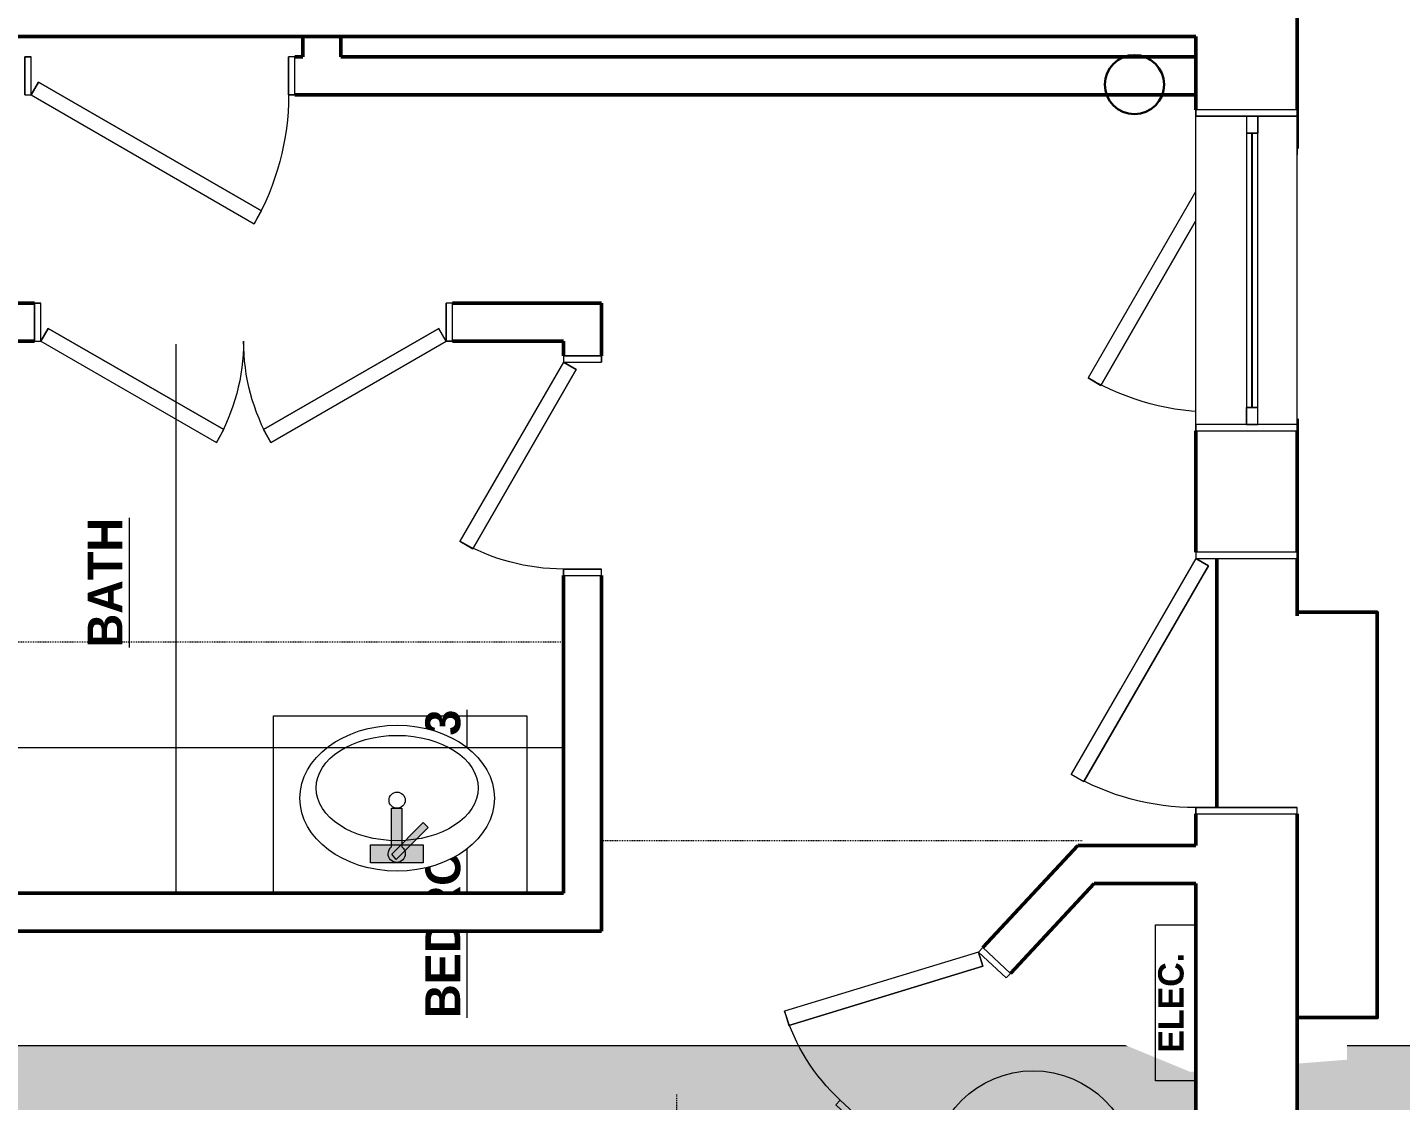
# Model space of a CAD drawing. Header units: inches. Extents: x -961 to 1381, y -1063 to 1035.
# Drawn here: x 556.1 to 718.7, y -615.3 to -488.2 of the extents above; entities that cross this region are included whole.
import ezdxf

# ---------------------------------------------------------------- set-up
doc = ezdxf.new("R2010")
doc.units = ezdxf.units.IN
doc.header["$LTSCALE"] = 0.2
doc.header["$MEASUREMENT"] = 0
doc.linetypes.add('STYLE_01', pattern=[0.41664, 0.20828, -0.20836])
doc.linetypes.add('STYLE_06', pattern=[1.0416400000000001, 0.625, -0.20828, 0.06943000000000005, -0.13893])
for name, color, linetype, lineweight in [('_MD Elevations (2D)', 7, 'Continuous', 5), ('None', 7, 'Continuous', 5), ('Sills', 7, 'Continuous', 5)]:
    doc.layers.add(name, color=color, linetype=linetype, lineweight=lineweight)
doc.styles.add('Bradley Hand ITC TT-Bold', font='Bradley Hand ITC TT-Bold')

# ---------------------------------------------------------------- blocks, each defined once
blk = doc.blocks.new('Break Line-4')
at = {"layer": 'None', "color": 7, "linetype": 'Continuous', "lineweight": 20}
blk.add_lwpolyline([(0, 0), (263.25, 0), (264.75, 5.999999999999999), (267.75, -5.999999999999999), (269.25, 0), (532.5, 0)], dxfattribs=at)
blk = doc.blocks.new('Group-361')
at = {"layer": 'None', "color": 7, "linetype": 'STYLE_06', "lineweight": 5}
blk.add_line((632.9897288603204, -614.5545569628069), (632.9897288603204, -651.054556962807), dxfattribs=at)
at = {"layer": 'None', "color": 7, "linetype": 'Continuous'}
blk.add_solid([(274.8212288902058, -625.8508987334735), (274.8212288902058, -608.7499999999999), (778.8212288902058, -625.8508987334735), (778.8212288902058, -608.7499999999999)], dxfattribs=at)
at = {"layer": 'None', "color": 7}
blk.add_blockref('Break Line-4', (258.3212288902058, -608.7499999999999), dxfattribs=at)
blk = doc.blocks.new('Group-578')
at = {"layer": 'None', "color": 7, "linetype": 'Continuous', "lineweight": 5}
for p, q in [((-16, 4.75), (-16, -4.75)), ((16, 4.75), (16, -4.75))]:
    blk.add_line(p, q, dxfattribs=at)
blk = doc.blocks.new('Group-579')
at = {"layer": 'None', "color": 7, "linetype": 'Continuous', "lineweight": 5}
for points in [[(-16, 4.75), (-15.25, 4.75), (-15.25, -4.75), (-16, -4.75)], [(15.25, 4.75), (16, 4.75), (16, -4.75), (15.25, -4.75)]]:
    blk.add_lwpolyline(points, close=True, dxfattribs=at)
blk = doc.blocks.new('Group-580')
at = {"layer": 'None', "color": 7, "linetype": 'Continuous', "lineweight": 5}
for p, q in [((-16, 4.75), (-15.25, 4.75)), ((-15.25, 4.75), (-15.25, -4.75)), ((16, 4.75), (15.25, 4.75)), ((15.25, 4.75), (15.25, -4.75)), ((-16, -4.75), (-15.25, -4.75)), ((16, -4.75), (15.25, -4.75))]:
    blk.add_line(p, q, dxfattribs=at)
at = {"layer": 'None', "color": 7}
for name in ['Group-578', 'Group-579']:
    blk.add_blockref(name, (0, 0), dxfattribs=at)
blk = doc.blocks.new('Group-581')
at = {"layer": 'None', "color": 7, "linetype": 'Continuous', "lineweight": 5}
blk.add_arc((-15.25, 4.749999999999999), 30.5, 0, 30, dxfattribs=at)
blk = doc.blocks.new('Group-582')
at = {"layer": 'None', "color": 7, "linetype": 'Continuous', "lineweight": 5}
blk.add_lwpolyline([(-15.25, 4.750000000000001), (11.16377481542538, 20), (12.03877481542538, 18.48445554337723), (-14.375, 3.234455543377232)], close=True, dxfattribs=at)
blk = doc.blocks.new('Group-583')
at = {"layer": 'None', "color": 7, "linetype": 'Continuous', "lineweight": 5}
for p, q in [((-15.25, 4.749999999999999), (11.16377481542538, 20)), ((11.16377481542538, 20), (12.03877481542538, 18.48445554337723)), ((-14.375, 3.234455543377232), (12.03877481542538, 18.48445554337723)), ((-15.25, 4.749999999999999), (-14.375, 3.234455543377232))]:
    blk.add_line(p, q, dxfattribs=at)
at = {"layer": 'None', "color": 7}
blk.add_blockref('Group-582', (0, 0), dxfattribs=at)
blk = doc.blocks.new('Group-584')
at = {"layer": 'Sills'}
blk.add_blockref('Group-583', (0, 0), dxfattribs=at)
blk = doc.blocks.new('Group-585')
at = {"layer": 'None', "color": 7, "linetype": 'Continuous', "lineweight": 5}
for p, q in [((16, 4.75), (-16, 4.75)), ((16, -4.75), (-16, -4.75))]:
    blk.add_line(p, q, dxfattribs=at)
blk = doc.blocks.new('Door (2D)-25')
at = {"layer": 'None', "color": 7}
for name in ['Group-584', 'Group-580', 'Group-585']:
    blk.add_blockref(name, (0, 0), dxfattribs=at)
at = {"layer": 'Sills'}
blk.add_blockref('Group-581', (0, 0), dxfattribs=at)
blk = doc.blocks.new('Group-645')
at = {"layer": 'None', "color": 7, "linetype": 'Continuous', "lineweight": 5}
for p, q in [((-16, 2.25), (-16, -2.25)), ((16, 2.25), (16, -2.25))]:
    blk.add_line(p, q, dxfattribs=at)
blk = doc.blocks.new('Group-646')
at = {"layer": 'None', "color": 7, "linetype": 'Continuous', "lineweight": 5}
for points in [[(-16, 2.25), (-15.25, 2.25), (-15.25, -2.25), (-16, -2.25)], [(15.25, 2.25), (16, 2.25), (16, -2.25), (15.25, -2.25)]]:
    blk.add_lwpolyline(points, close=True, dxfattribs=at)
blk = doc.blocks.new('Group-647')
at = {"layer": 'None', "color": 7, "linetype": 'Continuous', "lineweight": 5}
for p, q in [((-16, 2.25), (-15.25, 2.25)), ((-15.25, 2.25), (-15.25, -2.25)), ((16, 2.25), (15.25, 2.25)), ((15.25, 2.25), (15.25, -2.25)), ((-16, -2.25), (-15.25, -2.25)), ((16, -2.25), (15.25, -2.25))]:
    blk.add_line(p, q, dxfattribs=at)
at = {"layer": 'None', "color": 7}
for name in ['Group-645', 'Group-646']:
    blk.add_blockref(name, (0, 0), dxfattribs=at)
blk = doc.blocks.new('Group-648')
at = {"layer": 'None', "color": 7, "linetype": 'Continuous', "lineweight": 5}
blk.add_arc((-15.25, 2.249999999999999), 30.5, 0, 30, dxfattribs=at)
blk = doc.blocks.new('Group-649')
at = {"layer": 'None', "color": 7, "linetype": 'Continuous', "lineweight": 5}
blk.add_lwpolyline([(-15.25, 2.25), (11.16377481542538, 17.5), (12.03877481542538, 15.98445554337723), (-14.375, 0.7344555433772326)], close=True, dxfattribs=at)
blk = doc.blocks.new('Group-650')
at = {"layer": 'None', "color": 7, "linetype": 'Continuous', "lineweight": 5}
for p, q in [((-15.25, 2.25), (11.16377481542538, 17.5)), ((11.16377481542538, 17.5), (12.03877481542538, 15.98445554337723)), ((-14.375, 0.7344555433772326), (12.03877481542538, 15.98445554337723)), ((-15.25, 2.25), (-14.375, 0.7344555433772326))]:
    blk.add_line(p, q, dxfattribs=at)
at = {"layer": 'None', "color": 7}
blk.add_blockref('Group-649', (0, 0), dxfattribs=at)
blk = doc.blocks.new('Group-651')
at = {"layer": 'Sills'}
blk.add_blockref('Group-650', (0, 0), dxfattribs=at)
blk = doc.blocks.new('Door (2D)-29')
at = {"layer": 'None', "color": 7}
for name in ['Group-651', 'Group-647']:
    blk.add_blockref(name, (0, 0), dxfattribs=at)
at = {"layer": 'Sills'}
blk.add_blockref('Group-648', (0, 0), dxfattribs=at)
blk = doc.blocks.new('Group-653')
at = {"layer": 'None', "color": 7, "linetype": 'Continuous', "lineweight": 5}
for p, q in [((-14.75, 2.25), (-14.75, -2.25)), ((14.75, 2.25), (14.75, -2.25))]:
    blk.add_line(p, q, dxfattribs=at)
blk = doc.blocks.new('Group-654')
at = {"layer": 'None', "color": 7, "linetype": 'Continuous', "lineweight": 5}
for points in [[(-14.75, 2.25), (-14, 2.25), (-14, -2.25), (-14.75, -2.25)], [(14, 2.25), (14.75, 2.25), (14.75, -2.25), (14, -2.25)]]:
    blk.add_lwpolyline(points, close=True, dxfattribs=at)
blk = doc.blocks.new('Group-655')
at = {"layer": 'None', "color": 7, "linetype": 'Continuous', "lineweight": 5}
for p, q in [((-14.75, 2.25), (-14, 2.25)), ((-14, 2.25), (-14, -2.25)), ((14.75, 2.25), (14, 2.25)), ((14, 2.25), (14, -2.25)), ((-14.75, -2.25), (-14, -2.25)), ((14.75, -2.25), (14, -2.25))]:
    blk.add_line(p, q, dxfattribs=at)
at = {"layer": 'None', "color": 7}
for name in ['Group-653', 'Group-654']:
    blk.add_blockref(name, (0, 0), dxfattribs=at)
blk = doc.blocks.new('Group-656')
at = {"layer": 'None', "color": 7, "linetype": 'Continuous', "lineweight": 5}
blk.add_arc((-14, 2.249999999999999), 28, 0, 29.99999999999995, dxfattribs=at)
blk = doc.blocks.new('Group-657')
at = {"layer": 'None', "color": 7, "linetype": 'Continuous', "lineweight": 5}
blk.add_lwpolyline([(-14, 2.25), (10.24871130596428, 16.25), (11.12371130596428, 14.73445554337723), (-13.125, 0.7344555433772326)], close=True, dxfattribs=at)
blk = doc.blocks.new('Group-658')
at = {"layer": 'None', "color": 7, "linetype": 'Continuous', "lineweight": 5}
for p, q in [((-14, 2.25), (10.24871130596428, 16.25)), ((-13.125, 0.7344555433772326), (11.12371130596428, 14.73445554337723)), ((10.24871130596428, 16.25), (11.12371130596428, 14.73445554337723)), ((-14, 2.25), (-13.125, 0.7344555433772326))]:
    blk.add_line(p, q, dxfattribs=at)
at = {"layer": 'None', "color": 7}
blk.add_blockref('Group-657', (0, 0), dxfattribs=at)
blk = doc.blocks.new('Group-659')
at = {"layer": 'Sills'}
blk.add_blockref('Group-658', (0, 0), dxfattribs=at)
blk = doc.blocks.new('Door (2D)-30')
at = {"layer": 'None', "color": 7}
for name in ['Group-659', 'Group-655']:
    blk.add_blockref(name, (0, 0), dxfattribs=at)
at = {"layer": 'Sills'}
blk.add_blockref('Group-656', (0, 0), dxfattribs=at)
blk = doc.blocks.new('Group-689')
at = {"layer": 'None', "color": 7, "linetype": 'Continuous', "lineweight": 50}
for p, q in [((696.9897288603207, -467.5241012665264), (696.9897288603207, -491.6665384990549)), ((706.4897288603208, -467.5241012665264), (706.4897288603208, -502.5241012665264)), ((696.9897288603207, -496.1665384990549), (696.9897288603207, -502.5241012665264))]:
    blk.add_line(p, q, dxfattribs=at)
at = {"layer": 'None', "color": 7, "xscale": -1, "rotation": 90}
blk.add_blockref('Door (2D)-25', (701.7397288603208, -518.5241012665264), dxfattribs=at)
at = {"layer": 'None', "color": 7, "insert": (603.2618406015328, -587.2324345998597), "char_height": 4.128832733117663, "width": 63.00000000000006, "attachment_point": 2, "rotation": 90, "line_spacing_factor": 1.337445401728336, "style": 'Bradley Hand ITC TT-Bold'}
blk.add_mtext('{\\LBEDROOM #3\\P}', dxfattribs=at)
at = {"color": 7, "linetype": 'STYLE_01', "lineweight": 5}
blk.add_wipeout([(685.5152875037606, -554.4997312486984), (685.6600577284605, -608.5002687513019), (693.842638318797, -611.8725410266645), (712.3990264134881, -610.4377687513019), (712.3287770630351, -553.3853924161064), (687.0638960214715, -552.6151450864974), (686.2578469829788, -554.4997312486984)], dxfattribs=at).dxf.layer = 'None'
at = {"layer": 'None', "color": 7, "linetype": 'Continuous', "lineweight": 50}
for p, q in [((696.9897288603207, -534.5241012665264), (696.9897288603207, -645.25)), ((706.4897288603208, -534.5241012665264), (706.4897288603208, -654.7500000000001))]:
    blk.add_line(p, q, dxfattribs=at)
at = {"layer": 'None', "color": 7, "linetype": 'Continuous', "lineweight": 50, "flags": 128}
blk.add_lwpolyline([(706.4897288603207, -605.4460704696721), (715.9986607630898, -605.4460704696721), (715.9986607630898, -557.4460704696721), (706.4897288603207, -557.4460704696721)], dxfattribs=at)
at = {"color": 7, "linetype": 'Continuous', "lineweight": 5}
blk.add_wipeout([(696.9897288603207, -491.6665384990549), (696.9897288603207, -496.1665384990549), (587.821228890206, -496.1665384990549), (587.821228890206, -491.6665384990549)], dxfattribs=at).dxf.layer = 'None'
at = {"layer": 'None', "color": 7, "linetype": 'Continuous', "lineweight": 50}
for p, q in [((588.7397288603207, -491.6665384990549), (587.821228890206, -491.6665384990549)), ((696.9897288603207, -491.6665384990549), (593.2397288603208, -491.6665384990549)), ((696.9897288603207, -496.1665384990549), (587.821228890206, -496.1665384990549))]:
    blk.add_line(p, q, dxfattribs=at)
at = {"layer": 'None', "color": 7, "xscale": -1, "rotation": 180}
blk.add_blockref('Door (2D)-29', (571.821228890206, -493.9165384990549), dxfattribs=at)
at = {"color": 7, "linetype": 'Continuous', "lineweight": 5}
blk.add_wipeout([(705.1147288603207, -604.8991012665264), (705.1147288603207, -557.8991012665264), (707.8647288603207, -557.8991012665264), (707.8647288603207, -604.8991012665264)], dxfattribs=at).dxf.layer = 'None'
blk.add_wipeout([(588.7397288603207, -489.15781988279065), (593.2397288603207, -489.15781988279065), (593.2397288603207, -491.6665384990549), (588.7397288603207, -491.6665384990549)], dxfattribs=at).dxf.layer = 'None'
at = {"layer": 'None', "color": 7, "linetype": 'Continuous', "lineweight": 50}
for p, q in [((588.7397288603207, -489.1578198827906), (588.7397288603207, -491.6665384990549)), ((593.2397288603207, -489.1578198827906), (593.2397288603207, -491.6665384990549))]:
    blk.add_line(p, q, dxfattribs=at)
at = {"layer": 'None', "color": 7, "rotation": -90}
blk.add_blockref('Door (2D)-30', (590.9897288603207, -474.4078198827906), dxfattribs=at)
blk = doc.blocks.new('Group-710')
at = {"layer": 'None', "color": 7, "linetype": 'Continuous', "lineweight": 5}
for p, q in [((-15.5, 5.999999999999999), (-15.5, -5.999999999999999)), ((15.5, 5.999999999999999), (15.5, -5.999999999999999))]:
    blk.add_line(p, q, dxfattribs=at)
blk = doc.blocks.new('Group-711')
at = {"color": 7, "linetype": 'Continuous', "lineweight": 5}
for points in [[(-15.5, 6), (-14.75, 6), (-14.75, -6), (-15.5, -6)], [(14.75, 6), (15.5, 6), (15.5, -6), (14.75, -6)]]:
    blk.add_wipeout(points, dxfattribs=at).dxf.layer = 'None'
at = {"layer": 'None', "color": 7, "linetype": 'Continuous', "lineweight": 5}
for points in [[(-15.5, 5.999999999999999), (-14.75, 5.999999999999999), (-14.75, -5.999999999999999), (-15.5, -5.999999999999999)], [(14.75, 5.999999999999999), (15.5, 5.999999999999999), (15.5, -5.999999999999999), (14.75, -5.999999999999999)]]:
    blk.add_lwpolyline(points, close=True, dxfattribs=at)
blk = doc.blocks.new('Group-712')
at = {"layer": 'None', "color": 7}
blk.add_blockref('Group-710', (0, 0), dxfattribs=at)
blk.add_blockref('Group-711', (0, 0), dxfattribs=at)
at = {"layer": 'None', "color": 7, "linetype": 'Continuous', "lineweight": 5}
for p, q in [((-15.5, 5.999999999999999), (-14.75, 5.999999999999999)), ((-14.75, 5.999999999999999), (-14.75, -5.999999999999999)), ((15.5, 5.999999999999999), (14.75, 5.999999999999999)), ((14.75, 5.999999999999999), (14.75, -5.999999999999999)), ((-15.5, -5.999999999999999), (-14.75, -5.999999999999999)), ((15.5, -5.999999999999999), (14.75, -5.999999999999999))]:
    blk.add_line(p, q, dxfattribs=at)
blk = doc.blocks.new('Group-713')
at = {"layer": 'None', "color": 7, "linetype": 'Continuous', "lineweight": 5}
blk.add_arc((-14.75, 5.999999999999999), 29.5, 0, 30, dxfattribs=at)
blk = doc.blocks.new('Group-714')
at = {"color": 7, "linetype": 'Continuous', "lineweight": 5}
blk.add_wipeout([(-14.75, 5.999999999999998), (10.797749411640941, 20.749999999999996), (11.67274941164094, 19.23445554337723), (-13.874999999999998, 4.484455543377232)], dxfattribs=at).dxf.layer = 'None'
at = {"layer": 'None', "color": 7, "linetype": 'Continuous', "lineweight": 5}
blk.add_lwpolyline([(-14.75, 5.999999999999999), (10.79774941164094, 20.75), (11.67274941164094, 19.23445554337723), (-13.875, 4.484455543377232)], close=True, dxfattribs=at)
blk = doc.blocks.new('Group-715')
at = {"layer": 'None', "color": 7}
blk.add_blockref('Group-714', (0, 0), dxfattribs=at)
at = {"layer": 'None', "color": 7, "linetype": 'Continuous', "lineweight": 5}
for p, q in [((-14.75, 5.999999999999999), (10.79774941164094, 20.75)), ((10.79774941164094, 20.75), (11.67274941164094, 19.23445554337723)), ((-13.875, 4.484455543377232), (11.67274941164094, 19.23445554337723)), ((-14.75, 5.999999999999999), (-13.875, 4.484455543377232))]:
    blk.add_line(p, q, dxfattribs=at)
blk = doc.blocks.new('Group-716')
at = {"layer": 'Sills'}
blk.add_blockref('Group-715', (0, 0), dxfattribs=at)
blk = doc.blocks.new('Door (2D)-36')
at = {"layer": 'None', "color": 7}
blk.add_blockref('Group-712', (0, 0), dxfattribs=at)
at = {"layer": 'Sills'}
blk.add_blockref('Group-713', (0, 0), dxfattribs=at)
at = {"layer": 'None', "color": 7}
blk.add_blockref('Group-716', (0, 0), dxfattribs=at)
blk = doc.blocks.new('Group-718')
at = {"layer": 'None', "color": 7, "linetype": 'Continuous', "lineweight": 5}
for points in [[(-19, 5.999999999999999), (-18.25, 5.999999999999999), (-18.25, -5.999999999999999), (-19, -5.999999999999999)], [(18.25, 5.999999999999999), (19, 5.999999999999999), (19, -5.999999999999999), (18.25, -5.999999999999999)]]:
    blk.add_lwpolyline(points, close=True, dxfattribs=at)
blk = doc.blocks.new('Group-719')
at = {"layer": 'None', "color": 7, "linetype": 'Continuous', "lineweight": 5}
for p, q in [((-19, 5.999999999999999), (-18.25, 5.999999999999999)), ((-18.25, 5.999999999999999), (-18.25, -5.999999999999999)), ((19, 5.999999999999999), (18.25, 5.999999999999999)), ((18.25, 5.999999999999999), (18.25, -5.999999999999999)), ((-19, -5.999999999999999), (-18.25, -5.999999999999999)), ((19, -5.999999999999999), (18.25, -5.999999999999999))]:
    blk.add_line(p, q, dxfattribs=at)
at = {"layer": 'None', "color": 7}
blk.add_blockref('Group-718', (0, 0), dxfattribs=at)
blk = doc.blocks.new('Group-720')
at = {"layer": 'None', "color": 7, "linetype": 'Continuous', "lineweight": 5}
for p, q in [((-18.25, 1.375), (-18.25, 0)), ((18.25, 1.375), (18.25, 0))]:
    blk.add_line(p, q, dxfattribs=at)
blk = doc.blocks.new('Group-721')
at = {"layer": 'None', "color": 7, "linetype": 'Continuous', "lineweight": 5}
for points in [[(-18.25, 1.375), (-16.25, 1.375), (-16.25, 0), (-18.25, 0)], [(16.25, 1.375), (18.25, 1.375), (18.25, 0), (16.25, 0)]]:
    blk.add_lwpolyline(points, close=True, dxfattribs=at)
blk = doc.blocks.new('Group-722')
at = {"layer": 'None', "color": 7, "linetype": 'Continuous', "lineweight": 5}
for p, q in [((-18.25, 1.375), (-16.25, 1.375)), ((-18.25, 0), (-16.25, 0)), ((-16.25, 1.375), (-16.25, 0)), ((18.25, 1.375), (16.25, 1.375)), ((16.25, 1.375), (16.25, 0)), ((18.25, 0), (16.25, 0))]:
    blk.add_line(p, q, dxfattribs=at)
blk.add_lwpolyline([(-16.25, 1.375), (16.25, 1.375), (16.25, 0), (-16.25, 0)], close=True, dxfattribs=at)
at = {"layer": 'None', "color": 7}
for name in ['Group-720', 'Group-721']:
    blk.add_blockref(name, (0, 0), dxfattribs=at)
blk = doc.blocks.new('Group-723')
at = {"layer": 'None', "color": 7, "linetype": 'Continuous', "lineweight": 5}
blk.add_lwpolyline([(-16.25, 0.7124999999999999), (16.25, 0.7124999999999999), (16.25, 0.6624999999999999), (-16.25, 0.6624999999999999)], close=True, dxfattribs=at)
blk = doc.blocks.new('Group-724')
at = {"layer": 'None', "color": 7, "linetype": 'Continuous', "lineweight": 5}
for p, q in [((-16.25, 0.7125), (16.25, 0.7125)), ((-16.25, 0.6624999999999999), (16.25, 0.6624999999999999))]:
    blk.add_line(p, q, dxfattribs=at)
at = {"layer": 'None', "color": 7}
blk.add_blockref('Group-723', (0, 0), dxfattribs=at)
blk = doc.blocks.new('Window (2D)-32')
at = {"color": 7, "linetype": 'Continuous', "lineweight": 5}
blk.add_wipeout([(-19, 6), (19, 6), (19, -6), (-19, -6)], dxfattribs=at).dxf.layer = 'None'
at = {"layer": 'None', "color": 7, "linetype": 'Continuous', "lineweight": 5}
for p, q in [((-19, 5.999999999999999), (19, 5.999999999999999)), ((-19, -5.999999999999999), (19, -5.999999999999999))]:
    blk.add_line(p, q, dxfattribs=at)
at = {"layer": 'None', "color": 7}
blk.add_blockref('Group-719', (0, 0), dxfattribs=at)
at = {"layer": 'Sills'}
for name in ['Group-722', 'Group-724']:
    blk.add_blockref(name, (0, 0), dxfattribs=at)
blk = doc.blocks.new('Group-727')
at = {"layer": 'None', "linetype": 'Continuous', "lineweight": 0}
h = blk.add_hatch(color=9, dxfattribs=at)
edge = h.paths.add_edge_path()
edge.add_arc((599.8720324254256, -586.0481094330587), 1.017936074658318, -233.1409067627576, -179.99459754109785, ccw=False)
edge.add_line((599.2614243552923, -585.233645414959), (599.2614243552923, -580.6386054149592))
edge.add_line((599.2614243552923, -580.6386054149592), (600.4833123552924, -580.6386054149592))
edge.add_line((600.4833123552924, -580.6386054149592), (600.4833123552924, -585.233645414959))
edge.add_arc((599.8725123439795, -586.0482054149589), 1.01812801131277, -6.423306331271306e-12, 53.13550430384407, ccw=False)
edge.add_arc((599.8723683552922, -586.0481094104334), 1.018272004525712, -89.99999999999358, -0.005401949691702157, ccw=False)
edge.add_arc((599.8722723598177, -586.048205414959), 1.018176004525382, -180, -89.99459805030239, ccw=False)
edge.add_line((598.8540963552923, -586.048205414959), (598.8540963552923, -586.048205414959))
for points in [[(603.0051363552922, -582.330893414959), (603.5883363552922, -582.9140934149591), (599.8015203552923, -586.701005414959), (599.309424355292, -586.098605414959)], [(596.752368355292, -584.9946054149589), (602.992368355292, -584.9946054149589), (602.992368355292, -587.1066054149588), (596.752368355292, -587.1066054149588)]]:
    blk.add_hatch(color=9, dxfattribs=at).paths.add_polyline_path(points)
at = {"layer": 'None', "flags": 128}
blk.add_lwpolyline([(598.8540963552923, -586.048205414959, -0.2361426354025494), (599.2614243552923, -585.233645414959), (599.2614243552923, -580.6386054149592), (600.4833123552924, -580.6386054149592), (600.4833123552924, -585.233645414959, -0.2360928616265816), (600.8906403552922, -586.048205414959, -0.4141859481403999), (599.8723683552923, -587.0663814149591, -0.414241177144983), (598.8540963552923, -586.048205414959)], format="xyb", close=True, dxfattribs=at)
at = {"layer": 'None'}
for points in [[(603.0051363552922, -582.330893414959), (603.5883363552922, -582.9140934149591), (599.8015203552923, -586.701005414959), (599.309424355292, -586.098605414959)], [(596.752368355292, -584.9946054149589), (602.992368355292, -584.9946054149589), (602.992368355292, -587.1066054149588), (596.752368355292, -587.1066054149588)]]:
    blk.add_lwpolyline(points, close=True, dxfattribs=at)
blk = doc.blocks.new('Group-728')
blk.add_wipeout([(599.9203683552922, -588.0954054149596), (598.7912108986957, -588.0538014534073), (597.6729278456665, -587.9293902376435), (596.5762888733209, -587.7233699156858), (595.5118552144464, -587.4377245758571), (594.4898779470568, -587.0752051389294), (593.5201992709065, -586.6393028652535), (592.612157721727, -586.1342157320137), (591.7744982360232, -585.5648080044114), (591.0152879325535, -584.9365633901335), (590.3418384215669, -584.255532228249), (589.7606353899993, -583.5282732211363), (589.2772761407623, -582.7617902705939), (588.8964156876572, -581.9634650264381), (588.621721925047, -581.1409857971789), (588.4558403040286, -580.302273507407), (588.4003683552922, -579.4554054149596), (588.4558403040286, -578.6085373225121), (588.621721925047, -577.7698250327403), (588.8964156876572, -576.947345803481), (589.2772761407623, -576.1490205593252), (589.7606353899993, -575.382537608783), (590.3418384215669, -574.6552786016701), (591.0152879325535, -573.9742474397857), (591.7744982360232, -573.3460028255079), (592.612157721727, -572.7765950979056), (593.5201992709065, -572.2715079646656), (594.4898779470568, -571.8356056909898), (595.5118552144464, -571.4730862540621), (596.5762888733209, -571.1874409142333), (597.6729278456665, -570.9814205922756), (598.7912108986957, -570.8570093765118), (599.9203683552922, -570.8154054149596), (601.0495258118888, -570.8570093765118), (602.167808864918, -570.9814205922756), (603.2644478372637, -571.1874409142333), (604.3288814961381, -571.4730862540621), (605.3508587635278, -571.8356056909898), (606.3205374396781, -572.2715079646656), (607.2285789888575, -572.7765950979056), (608.0662384745613, -573.3460028255079), (608.825448778031, -573.9742474397857), (609.4988982890176, -574.6552786016701), (610.0801013205853, -575.382537608783), (610.5634605698223, -576.1490205593252), (610.9443210229273, -576.947345803481), (611.2190147855375, -577.7698250327403), (611.384896406556, -578.6085373225121), (611.4403683552923, -579.4554054149596), (611.384896406556, -580.302273507407), (611.2190147855375, -581.1409857971789), (610.9443210229273, -581.9634650264381), (610.5634605698223, -582.7617902705939), (610.0801013205853, -583.5282732211363), (609.4988982890176, -584.255532228249), (608.825448778031, -584.9365633901335), (608.0662384745613, -585.5648080044114), (607.2285789888575, -586.1342157320137), (606.3205374396781, -586.6393028652535), (605.3508587635278, -587.0752051389294), (604.3288814961381, -587.4377245758571), (603.2644478372637, -587.7233699156858), (602.167808864918, -587.9293902376435), (601.0495258118888, -588.0538014534073)]).dxf.layer = 'None'
at = {"layer": 'None'}
blk.add_ellipse((599.9203683552922, -579.4554054149596), major_axis=(11.52000000000001, 0), ratio=0.75, dxfattribs=at)
blk.add_wipeout([(599.9203683552915, -584.4954054149595), (598.9794038081277, -584.4653581093941), (598.0475012639367, -584.3755055646757), (597.1336354536487, -584.2267131099285), (596.2466074045866, -584.02041369783), (595.394959681762, -583.7585941044932), (594.5868941183033, -583.4437757957274), (593.8301928273205, -583.078990643943), (593.1321432559007, -582.6677517295635), (592.4994680030093, -582.2140195081407), (591.9382600771871, -581.7221636690018), (591.4539242175473, -581.1969210527537), (591.0511248431832, -580.6433500329176), (590.7337411322624, -580.0667818010273), (590.5048296634205, -579.4727690243401), (590.3665949792385, -578.867032370616), (590.3203683552915, -578.2554054149596), (590.3665949792385, -577.643778459303), (590.5048296634205, -577.0380418055789), (590.7337411322624, -576.4440290288917), (591.0511248431832, -575.8674607970014), (591.4539242175473, -575.3138897771653), (591.9382600771871, -574.7886471609172), (592.4994680030093, -574.2967913217784), (593.1321432559007, -573.8430591003555), (593.8301928273205, -573.431820185976), (594.5868941183033, -573.0670350341916), (595.394959681762, -572.7522167254258), (596.2466074045866, -572.490397132089), (597.1336354536487, -572.2840977199905), (598.0475012639367, -572.1353052652433), (598.9794038081277, -572.045452720525), (599.9203683552915, -572.0154054149596), (600.8613329024554, -572.045452720525), (601.7932354466463, -572.1353052652433), (602.7071012569344, -572.2840977199905), (603.5941293059965, -572.490397132089), (604.4457770288211, -572.7522167254258), (605.2538425922797, -573.0670350341916), (606.0105438832626, -573.431820185976), (606.7085934546825, -573.8430591003555), (607.3412687075738, -574.2967913217784), (607.902476633396, -574.7886471609172), (608.3868124930358, -575.3138897771653), (608.7896118673999, -575.8674607970014), (609.1069955783207, -576.4440290288917), (609.3359070471626, -577.0380418055789), (609.4741417313446, -577.643778459303), (609.5203683552916, -578.2554054149596), (609.4741417313446, -578.867032370616), (609.3359070471626, -579.4727690243401), (609.1069955783207, -580.0667818010273), (608.7896118673999, -580.6433500329176), (608.3868124930358, -581.1969210527537), (607.902476633396, -581.7221636690018), (607.3412687075738, -582.2140195081407), (606.7085934546825, -582.6677517295635), (606.0105438832626, -583.078990643943), (605.2538425922797, -583.4437757957274), (604.4457770288211, -583.7585941044932), (603.5941293059965, -584.02041369783), (602.7071012569344, -584.2267131099285), (601.7932354466463, -584.3755055646757), (600.8613329024554, -584.4653581093941)]).dxf.layer = 'None'
blk.add_ellipse((599.9203683552915, -578.2554054149596), major_axis=(9.600000000000007, 0), ratio=0.65, dxfattribs=at)
blk.add_wipeout([(599.9203683552922, -580.6554054149591), (599.8262719005759, -580.6507827525644), (599.7330816461567, -580.6369592841462), (599.641695065128, -580.614068137262), (599.5529922602218, -580.5823297661699), (599.4678274879394, -580.5420498287335), (599.3870209315935, -580.4936162427696), (599.3113508024952, -580.4374954501873), (599.2415458453532, -580.3742279248982), (599.1782783200641, -580.3044229677562), (599.1221575274818, -580.2287528386579), (599.0737239415179, -580.147946282312), (599.0334440040815, -580.0627815100296), (599.0017056329893, -579.9740787051234), (598.9788144861052, -579.8826921240947), (598.964991017687, -579.7895018696755), (598.9603683552923, -579.6954054149592), (598.964991017687, -579.6013089602427), (598.9788144861052, -579.5081187058237), (599.0017056329893, -579.4167321247949), (599.0334440040815, -579.3280293198886), (599.0737239415179, -579.2428645476062), (599.1221575274818, -579.1620579912603), (599.1782783200641, -579.086387862162), (599.2415458453532, -579.0165829050201), (599.3113508024952, -578.953315379731), (599.3870209315935, -578.8971945871488), (599.4678274879394, -578.8487610011847), (599.5529922602218, -578.8084810637483), (599.641695065128, -578.7767426926563), (599.7330816461567, -578.753851545772), (599.8262719005759, -578.7400280773539), (599.9203683552922, -578.7354054149592), (600.0144648100087, -578.7400280773539), (600.1076550644277, -578.753851545772), (600.1990416454565, -578.7767426926563), (600.2877444503628, -578.8084810637483), (600.3729092226451, -578.8487610011847), (600.4537157789911, -578.8971945871488), (600.5293859080894, -578.953315379731), (600.5991908652313, -579.0165829050201), (600.6624583905204, -579.086387862162), (600.7185791831026, -579.1620579912603), (600.7670127690667, -579.2428645476062), (600.8072927065031, -579.3280293198886), (600.8390310775951, -579.4167321247949), (600.8619222244794, -579.5081187058237), (600.8757456928975, -579.6013089602427), (600.8803683552921, -579.6954054149592), (600.8757456928975, -579.7895018696755), (600.8619222244794, -579.8826921240947), (600.8390310775951, -579.9740787051234), (600.8072927065031, -580.0627815100296), (600.7670127690667, -580.147946282312), (600.7185791831026, -580.2287528386579), (600.6624583905204, -580.3044229677562), (600.5991908652313, -580.3742279248982), (600.5293859080894, -580.4374954501873), (600.4537157789911, -580.4936162427696), (600.3729092226451, -580.5420498287335), (600.2877444503628, -580.5823297661699), (600.1990416454565, -580.614068137262), (600.1076550644277, -580.6369592841462), (600.0144648100087, -580.6507827525644)]).dxf.layer = 'None'
blk.add_ellipse((599.9203683552922, -579.6954054149592), major_axis=(0.959999999999929, 0), ratio=1, dxfattribs=at)
blk.add_blockref('Group-727', (0, 0), dxfattribs=at)
blk = doc.blocks.new('Group-729')
at = {"layer": 'None', "color": 7, "linetype": 'Continuous', "lineweight": 5}
for p, q in [((-13, 2.25), (-13, -2.25)), ((13, 2.25), (13, -2.25))]:
    blk.add_line(p, q, dxfattribs=at)
blk = doc.blocks.new('Group-730')
at = {"layer": 'None', "color": 7, "linetype": 'Continuous', "lineweight": 5}
for points in [[(-13, 2.25), (-12.25, 2.25), (-12.25, -2.25), (-13, -2.25)], [(12.25, 2.25), (13, 2.25), (13, -2.25), (12.25, -2.25)]]:
    blk.add_lwpolyline(points, close=True, dxfattribs=at)
blk = doc.blocks.new('Group-731')
at = {"layer": 'None', "color": 7, "linetype": 'Continuous', "lineweight": 5}
for p, q in [((-13, 2.25), (-12.25, 2.25)), ((-12.25, 2.25), (-12.25, -2.25)), ((13, 2.25), (12.25, 2.25)), ((12.25, 2.25), (12.25, -2.25)), ((-13, -2.25), (-12.25, -2.25)), ((13, -2.25), (12.25, -2.25))]:
    blk.add_line(p, q, dxfattribs=at)
at = {"layer": 'None', "color": 7}
for name in ['Group-729', 'Group-730']:
    blk.add_blockref(name, (0, 0), dxfattribs=at)
blk = doc.blocks.new('Group-732')
at = {"layer": 'None', "color": 7, "linetype": 'Continuous', "lineweight": 5}
blk.add_arc((-12.25, 2.249999999999999), 24.5, 0, 30, dxfattribs=at)
blk = doc.blocks.new('Group-733')
at = {"layer": 'None', "color": 7, "linetype": 'Continuous', "lineweight": 5}
blk.add_lwpolyline([(-12.25, 2.25), (8.967622392718745, 14.5), (9.842622392718745, 12.98445554337723), (-11.375, 0.7344555433772326)], close=True, dxfattribs=at)
blk = doc.blocks.new('Group-734')
at = {"layer": 'None', "color": 7, "linetype": 'Continuous', "lineweight": 5}
for p, q in [((-12.25, 2.25), (8.967622392718747, 14.5)), ((8.967622392718747, 14.5), (9.842622392718745, 12.98445554337723)), ((-11.375, 0.7344555433772326), (9.842622392718745, 12.98445554337723)), ((-12.25, 2.25), (-11.375, 0.7344555433772326))]:
    blk.add_line(p, q, dxfattribs=at)
at = {"layer": 'None', "color": 7}
blk.add_blockref('Group-733', (0, 0), dxfattribs=at)
blk = doc.blocks.new('Group-735')
at = {"layer": 'Sills'}
blk.add_blockref('Group-734', (0, 0), dxfattribs=at)
blk = doc.blocks.new('Door (2D)-37')
at = {"layer": 'None', "color": 7}
for name in ['Group-735', 'Group-731']:
    blk.add_blockref(name, (0, 0), dxfattribs=at)
at = {"layer": 'Sills'}
blk.add_blockref('Group-732', (0, 0), dxfattribs=at)
blk = doc.blocks.new('Group-737')
at = {"layer": 'None', "color": 7, "linetype": 'Continuous', "lineweight": 5}
for p, q in [((-24.75, 2.25), (-24.75, -2.25)), ((24.75, 2.25), (24.75, -2.25))]:
    blk.add_line(p, q, dxfattribs=at)
blk = doc.blocks.new('Group-738')
at = {"layer": 'None', "color": 7, "linetype": 'Continuous', "lineweight": 5}
for points in [[(-24.75, 2.25), (-24, 2.25), (-24, -2.25), (-24.75, -2.25)], [(24, 2.25), (24.75, 2.25), (24.75, -2.25), (24, -2.25)]]:
    blk.add_lwpolyline(points, close=True, dxfattribs=at)
blk = doc.blocks.new('Group-739')
at = {"layer": 'None', "color": 7, "linetype": 'Continuous', "lineweight": 5}
for p, q in [((-24.75, 2.25), (-24, 2.25)), ((-24, 2.25), (-24, -2.25)), ((24.75, 2.25), (24, 2.25)), ((24, 2.25), (24, -2.25)), ((-24.75, -2.25), (-24, -2.25)), ((24.75, -2.25), (24, -2.25))]:
    blk.add_line(p, q, dxfattribs=at)
at = {"layer": 'None', "color": 7}
for name in ['Group-737', 'Group-738']:
    blk.add_blockref(name, (0, 0), dxfattribs=at)
blk = doc.blocks.new('Group-740')
at = {"layer": 'None', "color": 7, "linetype": 'Continuous', "lineweight": 5}
blk.add_arc((-24, 2.249999999999999), 24, 0, 29.99999999999995, dxfattribs=at)
blk = doc.blocks.new('Group-741')
at = {"layer": 'None', "color": 7, "linetype": 'Continuous', "lineweight": 5}
blk.add_lwpolyline([(-24, 2.249999999999998), (-3.215390309173469, 14.24999999999999), (-2.340390309173469, 12.73445554337723), (-23.125, 0.7344555433772304)], close=True, dxfattribs=at)
blk = doc.blocks.new('Group-742')
at = {"layer": 'None', "color": 7, "linetype": 'Continuous', "lineweight": 5}
for p, q in [((-24, 2.249999999999999), (-3.215390309173468, 14.25)), ((-3.215390309173468, 14.25), (-2.340390309173468, 12.73445554337723)), ((-23.125, 0.7344555433772304), (-2.340390309173468, 12.73445554337723)), ((-24, 2.249999999999999), (-23.125, 0.7344555433772304))]:
    blk.add_line(p, q, dxfattribs=at)
at = {"layer": 'None', "color": 7}
blk.add_blockref('Group-741', (0, 0), dxfattribs=at)
blk = doc.blocks.new('Group-743')
at = {"layer": 'Sills'}
blk.add_blockref('Group-742', (0, 0), dxfattribs=at)
blk = doc.blocks.new('Group-744')
at = {"layer": 'None', "color": 7, "linetype": 'Continuous', "lineweight": 5}
blk.add_arc((24, 2.249999999999999), 24, 150, 180, dxfattribs=at)
blk = doc.blocks.new('Group-745')
at = {"layer": 'None', "color": 7, "linetype": 'Continuous', "lineweight": 5}
blk.add_lwpolyline([(3.215390309173468, 14.24999999999999), (24, 2.249999999999998), (23.125, 0.7344555433772304), (2.340390309173468, 12.73445554337723)], close=True, dxfattribs=at)
blk = doc.blocks.new('Group-746')
at = {"layer": 'None', "color": 7, "linetype": 'Continuous', "lineweight": 5}
for p, q in [((3.215390309173468, 14.25), (2.340390309173468, 12.73445554337723)), ((3.215390309173468, 14.25), (24, 2.249999999999999)), ((2.340390309173468, 12.73445554337723), (23.125, 0.7344555433772304)), ((24, 2.249999999999999), (23.125, 0.7344555433772304))]:
    blk.add_line(p, q, dxfattribs=at)
at = {"layer": 'None', "color": 7}
blk.add_blockref('Group-745', (0, 0), dxfattribs=at)
blk = doc.blocks.new('Group-747')
at = {"layer": 'Sills'}
blk.add_blockref('Group-746', (0, 0), dxfattribs=at)
blk = doc.blocks.new('Door (2D)-38')
at = {"layer": 'None', "color": 7}
for name in ['Group-743', 'Group-747', 'Group-739']:
    blk.add_blockref(name, (0, 0), dxfattribs=at)
at = {"layer": 'Sills'}
for name in ['Group-740', 'Group-744']:
    blk.add_blockref(name, (0, 0), dxfattribs=at)
blk = doc.blocks.new('Group-749')
at = {"layer": 'None', "color": 7, "linetype": 'Continuous', "lineweight": 5}
for p, q in [((-12.75, 2.25), (-12.75, -2.25)), ((12.75, 2.25), (12.75, -2.25))]:
    blk.add_line(p, q, dxfattribs=at)
blk = doc.blocks.new('Group-750')
at = {"layer": 'None', "color": 7, "linetype": 'Continuous', "lineweight": 5}
for points in [[(-12.75, 2.25), (-12, 2.25), (-12, -2.25), (-12.75, -2.25)], [(12, 2.25), (12.75, 2.25), (12.75, -2.25), (12, -2.25)]]:
    blk.add_lwpolyline(points, close=True, dxfattribs=at)
blk = doc.blocks.new('Group-751')
at = {"layer": 'None', "color": 7, "linetype": 'Continuous', "lineweight": 5}
for p, q in [((-12.75, 2.25), (-12, 2.25)), ((-12, 2.25), (-12, -2.25)), ((12.75, 2.25), (12, 2.25)), ((12, 2.25), (12, -2.25)), ((-12.75, -2.25), (-12, -2.25)), ((12.75, -2.25), (12, -2.25))]:
    blk.add_line(p, q, dxfattribs=at)
at = {"layer": 'None', "color": 7}
for name in ['Group-749', 'Group-750']:
    blk.add_blockref(name, (0, 0), dxfattribs=at)
blk = doc.blocks.new('Group-752')
at = {"layer": 'None', "color": 7, "linetype": 'Continuous', "lineweight": 5}
blk.add_arc((-12, 2.249999999999999), 24, 0, 29.99999999999995, dxfattribs=at)
blk = doc.blocks.new('Group-753')
at = {"layer": 'None', "color": 7, "linetype": 'Continuous', "lineweight": 5}
blk.add_lwpolyline([(-12, 2.25), (8.784609690826528, 14.25), (9.659609690826528, 12.73445554337723), (-11.125, 0.7344555433772326)], close=True, dxfattribs=at)
blk = doc.blocks.new('Group-754')
at = {"layer": 'None', "color": 7, "linetype": 'Continuous', "lineweight": 5}
for p, q in [((-12, 2.25), (8.784609690826528, 14.25)), ((8.784609690826528, 14.25), (9.659609690826528, 12.73445554337723)), ((-11.125, 0.7344555433772326), (9.659609690826528, 12.73445554337723)), ((-12, 2.25), (-11.125, 0.7344555433772326))]:
    blk.add_line(p, q, dxfattribs=at)
at = {"layer": 'None', "color": 7}
blk.add_blockref('Group-753', (0, 0), dxfattribs=at)
blk = doc.blocks.new('Group-755')
at = {"layer": 'Sills'}
blk.add_blockref('Group-754', (0, 0), dxfattribs=at)
blk = doc.blocks.new('Door (2D)-39')
at = {"layer": 'None', "color": 7}
for name in ['Group-755', 'Group-751']:
    blk.add_blockref(name, (0, 0), dxfattribs=at)
at = {"layer": 'Sills'}
blk.add_blockref('Group-752', (0, 0), dxfattribs=at)
blk = doc.blocks.new('Group-789')
at = {"layer": 'None', "color": 7, "linetype": 'Continuous', "lineweight": 30}
blk.add_circle((687.2397288603208, -494.941405414959), 3.500000000000096, dxfattribs=at)
at = {"layer": 'None', "color": 7, "linetype": 'Continuous', "lineweight": 15}
blk.add_circle((675.2505229386521, -623.743717791956), 11.99999999999997, dxfattribs=at)
at = {"layer": 'None', "color": 7, "attachment_point": 2, "rotation": 90, "style": 'Bradley Hand ITC TT-Bold'}
for s, insert, char_height, width, line_spacing_factor in [('{\\LBATH\\P}', (563.263673904981, -553.9414054149589), 4.128832733117663, 32.00000000000004, 1.337445401728336), ('ELEC.', (690.0503636623106, -603.6914054149588), 3.002787442267391, 19.50000000000002, 1.334659057141402)]:
    blk.add_mtext(s, dxfattribs=dict(at, insert=insert, char_height=char_height, width=width, line_spacing_factor=line_spacing_factor))
at = {"color": 7, "linetype": 'Continuous', "lineweight": 5}
for points in [[(694.4897288603206, -489.2459623777661), (706.4897288603208, -472.2459623777661), (706.4897288603208, -497.9414054149589), (694.4897288603206, -497.9414054149589)], [(503.61472886032107, -525.3278308014259), (503.61472886032107, -520.8278308014259), (556.9897288603211, -520.8278308014259), (556.9897288603211, -525.3278308014259)], [(619.6147288603211, -525.3278308014259), (624.1147288603211, -520.8278308014258), (624.1147288603211, -527.066405414959), (619.6147288603211, -527.066405414959)], [(694.4897288603207, -535.9414054149589), (706.4897288603208, -535.9414054149589), (706.4897288603208, -550.3164054149588), (694.4897288603207, -550.3164054149588)], [(694.4897288603207, -581.3164054149587), (706.4897288603208, -581.3164054149587), (706.4897288603208, -722.6914054149591), (694.4897288603207, -710.691405414959)], [(462.1147288603207, -595.191405414959), (462.1147288603207, -590.691405414959), (619.614728860321, -590.691405414959), (624.114728860321, -595.191405414959)]]:
    blk.add_wipeout(points, dxfattribs=at).dxf.layer = 'None'
at = {"layer": 'None', "color": 7, "linetype": 'Continuous', "lineweight": 50}
for p, q in [((706.4897288603208, -472.245962377766), (706.4897288603208, -497.9414054149589)), ((694.4897288603207, -489.245962377766), (694.4897288603207, -497.9414054149589)), ((503.614728860321, -520.8278308014259), (556.9897288603211, -520.8278308014259)), ((624.1147288603211, -520.8278308014259), (624.1147288603211, -527.066405414959)), ((503.614728860321, -525.3278308014259), (556.9897288603211, -525.3278308014259)), ((619.6147288603211, -525.3278308014259), (619.6147288603211, -527.066405414959)), ((694.4897288603207, -535.9414054149589), (694.4897288603207, -550.3164054149588)), ((706.4897288603208, -535.9414054149589), (706.4897288603208, -550.3164054149588)), ((694.4897288603207, -581.3164054149588), (694.4897288603207, -585.0664054149588)), ((706.4897288603208, -581.3164054149588), (706.4897288603208, -722.6914054149591)), ((694.4897288603207, -589.5664054149588), (694.4897288603207, -663.1914054149589)), ((503.6147288603208, -590.691405414959), (619.6147288603211, -590.691405414959)), ((462.1147288603208, -595.191405414959), (624.1147288603211, -595.191405414959))]:
    blk.add_line(p, q, dxfattribs=at)
at = {"layer": 'None', "color": 5, "linetype": 'Continuous', "lineweight": 5}
blk.add_line((573.7397288603211, -590.6914054149589), (573.7397288603211, -525.6914054149589), dxfattribs=at)
at = {"layer": 'None', "color": 7, "linetype": 'Continuous', "lineweight": 5}
for points in [[(585.2957288603205, -590.6914054149589), (585.2957288603205, -569.6914054149589), (615.2957288603205, -569.6914054149589), (615.2957288603205, -590.6914054149589)], [(689.739728860321, -612.9414054149589), (689.739728860321, -594.4414054149589), (694.4897288603208, -594.4414054149589), (694.4897288603208, -612.9414054149589)]]:
    blk.add_lwpolyline(points, close=True, dxfattribs=at)
at = {"layer": 'None', "color": 7, "xscale": -1}
for name, p, rotation in [('Window (2D)-32', (700.4897288603208, -516.9414054149589), -90), ('Door (2D)-36', (700.4897288603208, -565.8164054149588), 90)]:
    blk.add_blockref(name, p, dxfattribs=dict(at, rotation=rotation))
at = {"layer": 'None', "color": 7}
blk.add_blockref('Group-728', (0, 0), dxfattribs=at)
at = {"color": 7, "linetype": 'Continuous', "lineweight": 5}
for points in [[(706.4897288603208, -472.245962377766), (694.4897288603207, -489.245962377766), (287.7397288603208, -489.245962377766), (287.7397288603208, -472.245962377766)], [(606.489728860321, -525.3278308014259), (606.489728860321, -520.8278308014259), (624.1147288603211, -520.8278308014259), (619.6147288603211, -525.3278308014259)], [(682.484427192169, -589.5664054149589), (680.527771504845, -585.0664054149589), (694.4897288603207, -585.0664054149589), (694.4897288603207, -589.5664054149589)]]:
    blk.add_wipeout(points, dxfattribs=at).dxf.layer = 'None'
at = {"layer": 'None', "color": 7, "linetype": 'Continuous', "lineweight": 50}
for p, q in [((694.4897288603207, -489.245962377766), (503.6147288603208, -489.245962377766)), ((606.489728860321, -520.8278308014259), (624.1147288603211, -520.8278308014259)), ((606.489728860321, -525.3278308014259), (619.6147288603211, -525.3278308014259)), ((680.527771504845, -585.0664054149589), (694.4897288603207, -585.0664054149589)), ((682.484427192169, -589.5664054149589), (694.4897288603207, -589.5664054149589))]:
    blk.add_line(p, q, dxfattribs=at)
at = {"layer": 'None', "color": 5, "linetype": 'Continuous', "lineweight": 5}
blk.add_line((503.614728860321, -573.4414054149589), (619.614728860321, -573.4414054149589), dxfattribs=at)
at = {"layer": 'None', "color": 7, "xscale": -1, "rotation": 180}
blk.add_blockref('Door (2D)-38', (581.739728860321, -523.0778308014259), dxfattribs=at)
at = {"color": 7, "linetype": 'Continuous', "lineweight": 5}
for points in [[(619.6147288603211, -553.066405414959), (624.1147288603211, -553.066405414959), (624.1147288603211, -595.191405414959), (619.6147288603211, -590.691405414959)], [(672.5648765270992, -600.2038211656843), (669.2737848698131, -597.134828545403), (680.5277715048448, -585.0664054149589), (682.4844271921689, -589.5664054149589)]]:
    blk.add_wipeout(points, dxfattribs=at).dxf.layer = 'None'
at = {"layer": 'None', "color": 7, "linetype": 'Continuous', "lineweight": 50}
for p, q in [((619.6147288603211, -553.066405414959), (619.6147288603211, -590.691405414959)), ((624.1147288603211, -553.066405414959), (624.1147288603211, -595.191405414959)), ((669.2737848698131, -597.134828545403), (680.527771504845, -585.0664054149589)), ((672.5648765270993, -600.2038211656843), (682.484427192169, -589.5664054149589))]:
    blk.add_line(p, q, dxfattribs=at)
at = {"layer": 'None', "color": 7, "linetype": 'STYLE_01', "lineweight": 5}
for p, q in [((539.614728860321, -560.9414054149589), (619.614728860321, -560.9414054149589)), ((681.0579408300229, -584.4978684196232), (624.114728860321, -584.4978684196232))]:
    blk.add_line(p, q, dxfattribs=at)
at = {"layer": 'None', "color": 7, "xscale": -1}
for name, p, rotation in [('Door (2D)-37', (621.8647288603211, -540.0664054149589), 90), ('Door (2D)-39', (662.2238516076593, -607.994084551188), 46.99999999999995)]:
    blk.add_blockref(name, p, dxfattribs=dict(at, rotation=rotation))
blk = doc.blocks.new('MD Elevations (2D)')
at = {"layer": 'None', "color": 7}
blk.add_blockref('Group-361', (0, 0), dxfattribs=at)
blk.add_blockref('Group-689', (0, 0), dxfattribs=at)
blk.add_blockref('Group-789', (0, 0), dxfattribs=at)

msp = doc.modelspace()

# ---------------------------------------------------------------- block references
at = {"layer": '_MD Elevations (2D)'}
msp.add_blockref('MD Elevations (2D)', (0, 0), dxfattribs=at)

doc.saveas('drawing.dxf')
